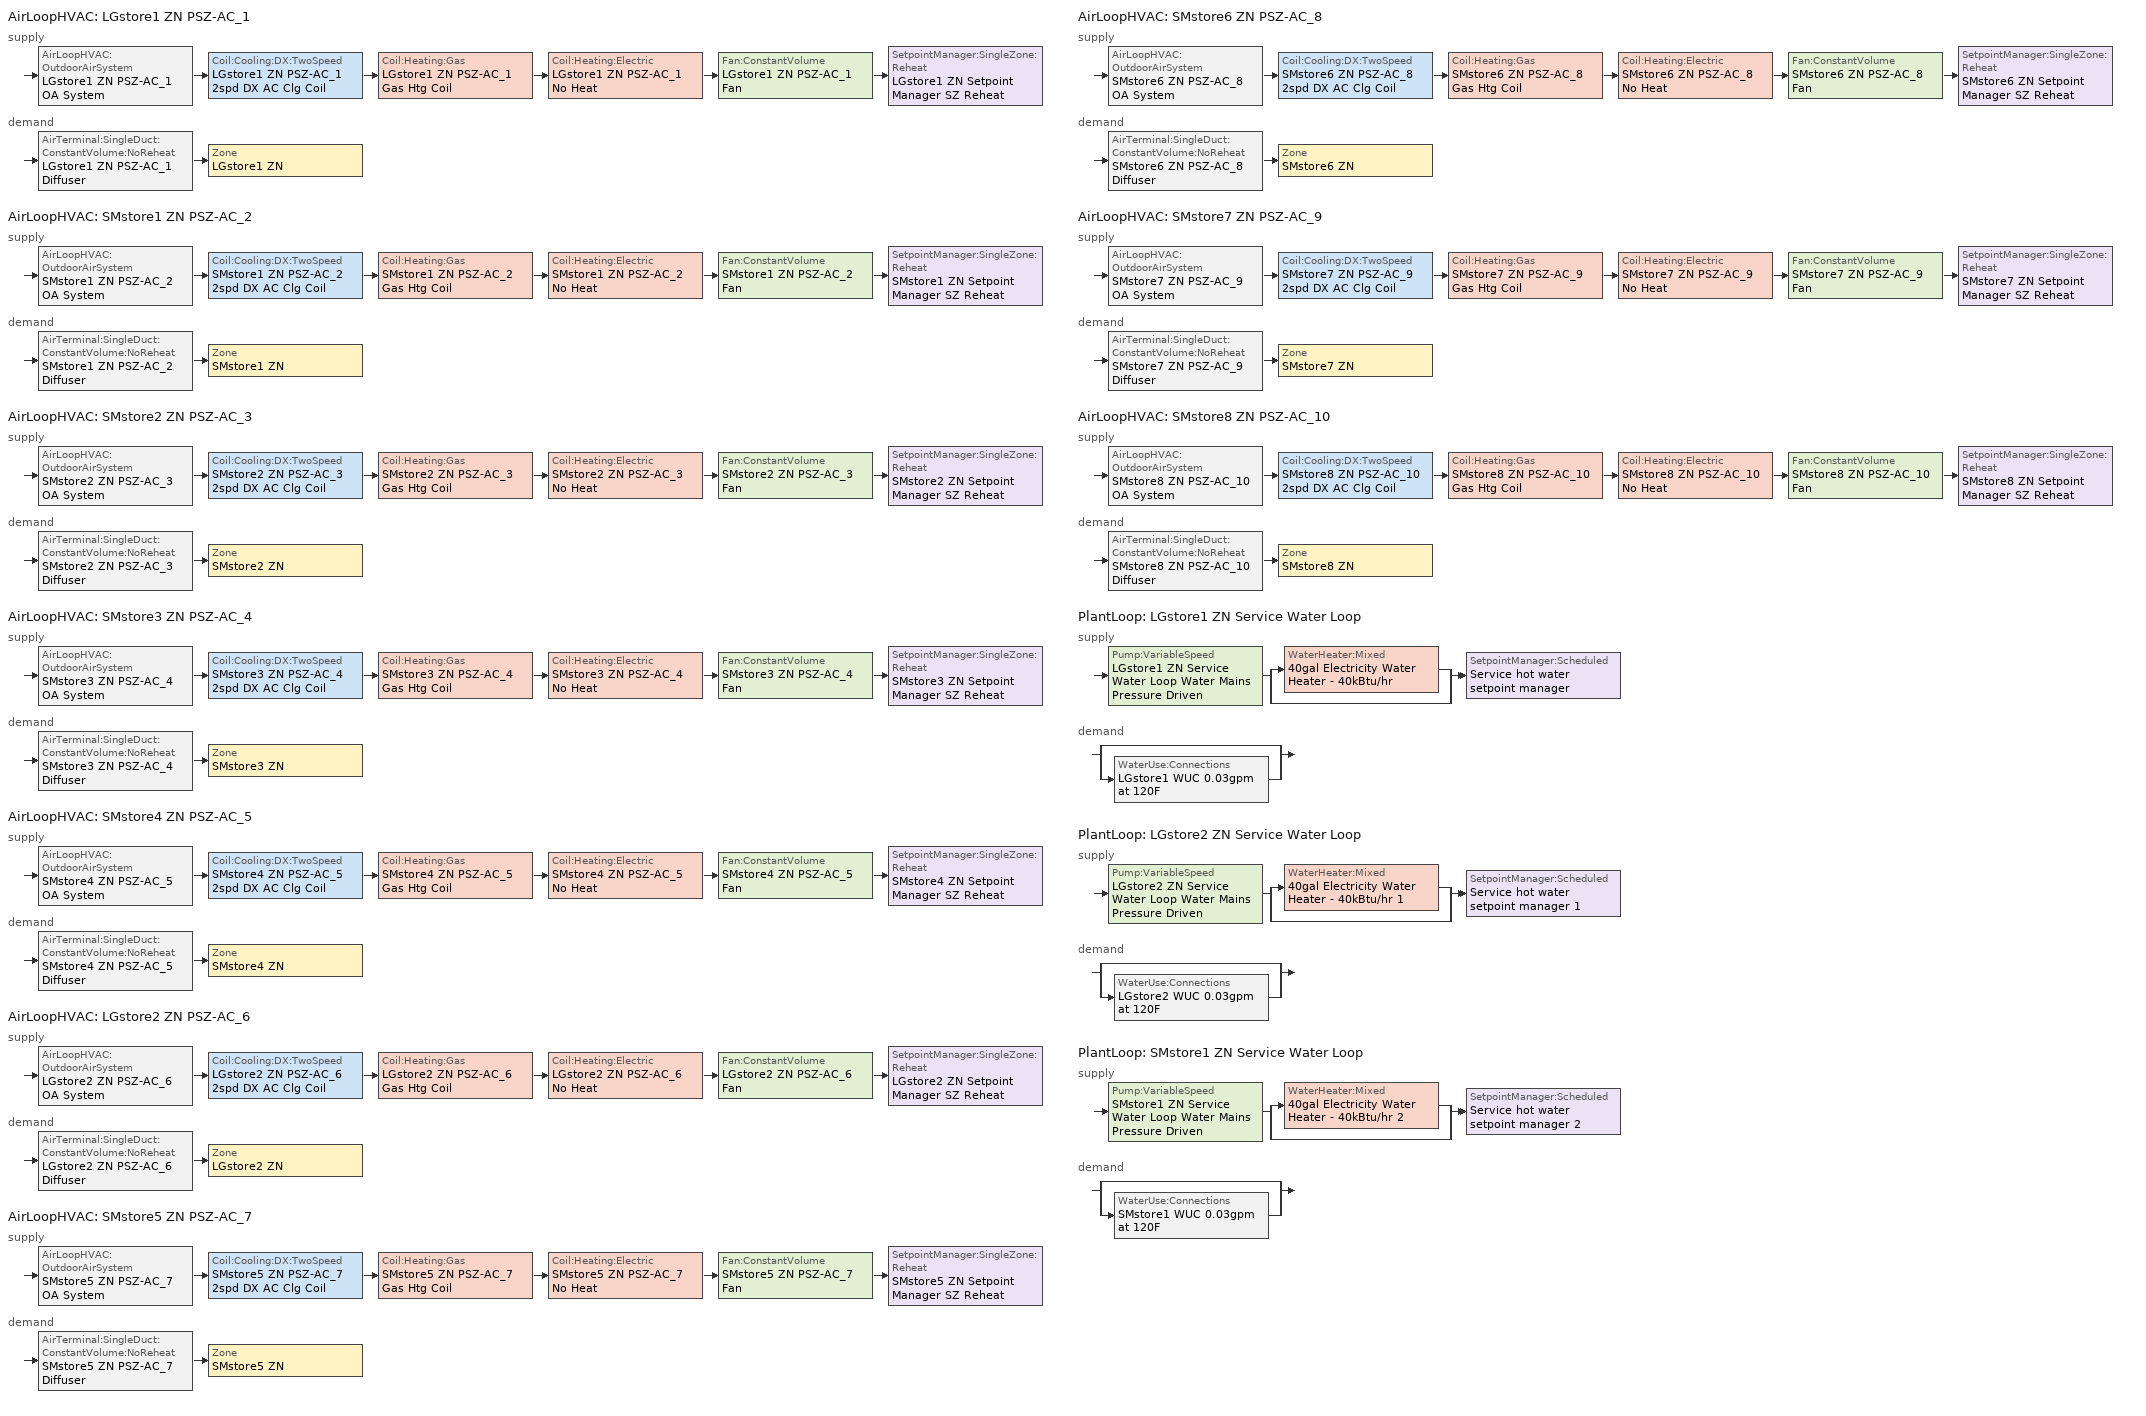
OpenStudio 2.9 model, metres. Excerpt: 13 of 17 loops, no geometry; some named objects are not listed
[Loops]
AirLoopHVAC 'LGstore1 ZN PSZ-AC_1'
 supply: AirLoopHVAC:OutdoorAirSystem 'LGstore1 ZN PSZ-AC_1 OA System' > Coil:Cooling:DX:TwoSpeed 'LGstore1 ZN PSZ-AC_1 2spd DX AC Clg Coil' > Coil:Heating:Gas 'LGstore1 ZN PSZ-AC_1 Gas Htg Coil' > Coil:Heating:Electric 'LGstore1 ZN PSZ-AC_1 No Heat' > Fan:ConstantVolume 'LGstore1 ZN PSZ-AC_1 Fan' > SetpointManager:SingleZone:Reheat 'LGstore1 ZN Setpoint Manager SZ Reheat'
 demand: AirTerminal:SingleDuct:ConstantVolume:NoReheat 'LGstore1 ZN PSZ-AC_1 Diffuser' > Zone 'LGstore1 ZN'
AirLoopHVAC 'SMstore1 ZN PSZ-AC_2'
 supply: AirLoopHVAC:OutdoorAirSystem 'SMstore1 ZN PSZ-AC_2 OA System' > Coil:Cooling:DX:TwoSpeed 'SMstore1 ZN PSZ-AC_2 2spd DX AC Clg Coil' > Coil:Heating:Gas 'SMstore1 ZN PSZ-AC_2 Gas Htg Coil' > Coil:Heating:Electric 'SMstore1 ZN PSZ-AC_2 No Heat' > Fan:ConstantVolume 'SMstore1 ZN PSZ-AC_2 Fan' > SetpointManager:SingleZone:Reheat 'SMstore1 ZN Setpoint Manager SZ Reheat'
 demand: AirTerminal:SingleDuct:ConstantVolume:NoReheat 'SMstore1 ZN PSZ-AC_2 Diffuser' > Zone 'SMstore1 ZN'
AirLoopHVAC 'SMstore2 ZN PSZ-AC_3'
 supply: AirLoopHVAC:OutdoorAirSystem 'SMstore2 ZN PSZ-AC_3 OA System' > Coil:Cooling:DX:TwoSpeed 'SMstore2 ZN PSZ-AC_3 2spd DX AC Clg Coil' > Coil:Heating:Gas 'SMstore2 ZN PSZ-AC_3 Gas Htg Coil' > Coil:Heating:Electric 'SMstore2 ZN PSZ-AC_3 No Heat' > Fan:ConstantVolume 'SMstore2 ZN PSZ-AC_3 Fan' > SetpointManager:SingleZone:Reheat 'SMstore2 ZN Setpoint Manager SZ Reheat'
 demand: AirTerminal:SingleDuct:ConstantVolume:NoReheat 'SMstore2 ZN PSZ-AC_3 Diffuser' > Zone 'SMstore2 ZN'
AirLoopHVAC 'SMstore3 ZN PSZ-AC_4'
 supply: AirLoopHVAC:OutdoorAirSystem 'SMstore3 ZN PSZ-AC_4 OA System' > Coil:Cooling:DX:TwoSpeed 'SMstore3 ZN PSZ-AC_4 2spd DX AC Clg Coil' > Coil:Heating:Gas 'SMstore3 ZN PSZ-AC_4 Gas Htg Coil' > Coil:Heating:Electric 'SMstore3 ZN PSZ-AC_4 No Heat' > Fan:ConstantVolume 'SMstore3 ZN PSZ-AC_4 Fan' > SetpointManager:SingleZone:Reheat 'SMstore3 ZN Setpoint Manager SZ Reheat'
 demand: AirTerminal:SingleDuct:ConstantVolume:NoReheat 'SMstore3 ZN PSZ-AC_4 Diffuser' > Zone 'SMstore3 ZN'
AirLoopHVAC 'SMstore4 ZN PSZ-AC_5'
 supply: AirLoopHVAC:OutdoorAirSystem 'SMstore4 ZN PSZ-AC_5 OA System' > Coil:Cooling:DX:TwoSpeed 'SMstore4 ZN PSZ-AC_5 2spd DX AC Clg Coil' > Coil:Heating:Gas 'SMstore4 ZN PSZ-AC_5 Gas Htg Coil' > Coil:Heating:Electric 'SMstore4 ZN PSZ-AC_5 No Heat' > Fan:ConstantVolume 'SMstore4 ZN PSZ-AC_5 Fan' > SetpointManager:SingleZone:Reheat 'SMstore4 ZN Setpoint Manager SZ Reheat'
 demand: AirTerminal:SingleDuct:ConstantVolume:NoReheat 'SMstore4 ZN PSZ-AC_5 Diffuser' > Zone 'SMstore4 ZN'
AirLoopHVAC 'LGstore2 ZN PSZ-AC_6'
 supply: AirLoopHVAC:OutdoorAirSystem 'LGstore2 ZN PSZ-AC_6 OA System' > Coil:Cooling:DX:TwoSpeed 'LGstore2 ZN PSZ-AC_6 2spd DX AC Clg Coil' > Coil:Heating:Gas 'LGstore2 ZN PSZ-AC_6 Gas Htg Coil' > Coil:Heating:Electric 'LGstore2 ZN PSZ-AC_6 No Heat' > Fan:ConstantVolume 'LGstore2 ZN PSZ-AC_6 Fan' > SetpointManager:SingleZone:Reheat 'LGstore2 ZN Setpoint Manager SZ Reheat'
 demand: AirTerminal:SingleDuct:ConstantVolume:NoReheat 'LGstore2 ZN PSZ-AC_6 Diffuser' > Zone 'LGstore2 ZN'
AirLoopHVAC 'SMstore5 ZN PSZ-AC_7'
 supply: AirLoopHVAC:OutdoorAirSystem 'SMstore5 ZN PSZ-AC_7 OA System' > Coil:Cooling:DX:TwoSpeed 'SMstore5 ZN PSZ-AC_7 2spd DX AC Clg Coil' > Coil:Heating:Gas 'SMstore5 ZN PSZ-AC_7 Gas Htg Coil' > Coil:Heating:Electric 'SMstore5 ZN PSZ-AC_7 No Heat' > Fan:ConstantVolume 'SMstore5 ZN PSZ-AC_7 Fan' > SetpointManager:SingleZone:Reheat 'SMstore5 ZN Setpoint Manager SZ Reheat'
 demand: AirTerminal:SingleDuct:ConstantVolume:NoReheat 'SMstore5 ZN PSZ-AC_7 Diffuser' > Zone 'SMstore5 ZN'
AirLoopHVAC 'SMstore6 ZN PSZ-AC_8'
 supply: AirLoopHVAC:OutdoorAirSystem 'SMstore6 ZN PSZ-AC_8 OA System' > Coil:Cooling:DX:TwoSpeed 'SMstore6 ZN PSZ-AC_8 2spd DX AC Clg Coil' > Coil:Heating:Gas 'SMstore6 ZN PSZ-AC_8 Gas Htg Coil' > Coil:Heating:Electric 'SMstore6 ZN PSZ-AC_8 No Heat' > Fan:ConstantVolume 'SMstore6 ZN PSZ-AC_8 Fan' > SetpointManager:SingleZone:Reheat 'SMstore6 ZN Setpoint Manager SZ Reheat'
 demand: AirTerminal:SingleDuct:ConstantVolume:NoReheat 'SMstore6 ZN PSZ-AC_8 Diffuser' > Zone 'SMstore6 ZN'
AirLoopHVAC 'SMstore7 ZN PSZ-AC_9'
 supply: AirLoopHVAC:OutdoorAirSystem 'SMstore7 ZN PSZ-AC_9 OA System' > Coil:Cooling:DX:TwoSpeed 'SMstore7 ZN PSZ-AC_9 2spd DX AC Clg Coil' > Coil:Heating:Gas 'SMstore7 ZN PSZ-AC_9 Gas Htg Coil' > Coil:Heating:Electric 'SMstore7 ZN PSZ-AC_9 No Heat' > Fan:ConstantVolume 'SMstore7 ZN PSZ-AC_9 Fan' > SetpointManager:SingleZone:Reheat 'SMstore7 ZN Setpoint Manager SZ Reheat'
 demand: AirTerminal:SingleDuct:ConstantVolume:NoReheat 'SMstore7 ZN PSZ-AC_9 Diffuser' > Zone 'SMstore7 ZN'
AirLoopHVAC 'SMstore8 ZN PSZ-AC_10'
 supply: AirLoopHVAC:OutdoorAirSystem 'SMstore8 ZN PSZ-AC_10 OA System' > Coil:Cooling:DX:TwoSpeed 'SMstore8 ZN PSZ-AC_10 2spd DX AC Clg Coil' > Coil:Heating:Gas 'SMstore8 ZN PSZ-AC_10 Gas Htg Coil' > Coil:Heating:Electric 'SMstore8 ZN PSZ-AC_10 No Heat' > Fan:ConstantVolume 'SMstore8 ZN PSZ-AC_10 Fan' > SetpointManager:SingleZone:Reheat 'SMstore8 ZN Setpoint Manager SZ Reheat'
 demand: AirTerminal:SingleDuct:ConstantVolume:NoReheat 'SMstore8 ZN PSZ-AC_10 Diffuser' > Zone 'SMstore8 ZN'
PlantLoop 'LGstore1 ZN Service Water Loop'
 supply: Pump:VariableSpeed 'LGstore1 ZN Service Water Loop Water Mains Pressure Driven' > split
  | WaterHeater:Mixed '40gal Electricity Water Heater - 40kBtu/hr'
  | bypass
  join > SetpointManager:Scheduled 'Service hot water setpoint manager'
 demand: split
  | bypass
  | WaterUse:Connections 'LGstore1 WUC 0.03gpm at 120F'
PlantLoop 'LGstore2 ZN Service Water Loop'
 supply: Pump:VariableSpeed 'LGstore2 ZN Service Water Loop Water Mains Pressure Driven' > split
  | WaterHeater:Mixed '40gal Electricity Water Heater - 40kBtu/hr 1'
  | bypass
  join > SetpointManager:Scheduled 'Service hot water setpoint manager 1'
 demand: split
  | bypass
  | WaterUse:Connections 'LGstore2 WUC 0.03gpm at 120F'
PlantLoop 'SMstore1 ZN Service Water Loop'
 supply: Pump:VariableSpeed 'SMstore1 ZN Service Water Loop Water Mains Pressure Driven' > split
  | WaterHeater:Mixed '40gal Electricity Water Heater - 40kBtu/hr 2'
  | bypass
  join > SetpointManager:Scheduled 'Service hot water setpoint manager 2'
 demand: split
  | bypass
  | WaterUse:Connections 'SMstore1 WUC 0.03gpm at 120F'
[Sizing:Zone] Zone Cooling Design Supply Air Temperature Input Method=SupplyAirTemperature; Zone Cooling Design Supply Air Temperature {C}=12.7778; Zone Cooling Design Supply Air Temperature Difference {deltaC}=11.11; Zone Heating Design Supply Air Temperature Input Method=SupplyAirTemperature; Zone Heating Design Supply Air Temperature {C}=50; Zone Heating Design Supply Air Temperature Difference {deltaC}=11.11; Zone Cooling Design Supply Air Humidity Ratio {kg-H2O/kg-air}=0.0085; Zone Heating Design Supply Air Humidity Ratio {kg-H2O/kg-air}=0.008; Cooling Design Air Flow Method=DesignDay; Heating Design Air Flow Method=DesignDay; Account for Dedicated Outdoor Air System=No; Dedicated Outdoor Air System Control Strategy=NeutralSupplyAir; Dedicated Outdoor Air Low Setpoint Temperature for Design {C}=autosize; Dedicated Outdoor Air High Setpoint Temperature for Design {C}=autosize
LGstore1 ZN; LGstore2 ZN; SMstore1 ZN; SMstore2 ZN; SMstore3 ZN; SMstore4 ZN; SMstore5 ZN; SMstore6 ZN; SMstore7 ZN; SMstore8 ZN
[Zone equipment]
LGstore1 ZN: LGstore1 ZN PSZ-AC_1 Diffuser
LGstore2 ZN: LGstore2 ZN PSZ-AC_6 Diffuser
SMstore1 ZN: SMstore1 ZN PSZ-AC_2 Diffuser
SMstore2 ZN: SMstore2 ZN PSZ-AC_3 Diffuser
SMstore3 ZN: SMstore3 ZN PSZ-AC_4 Diffuser
SMstore4 ZN: SMstore4 ZN PSZ-AC_5 Diffuser
SMstore5 ZN: SMstore5 ZN PSZ-AC_7 Diffuser
SMstore6 ZN: SMstore6 ZN PSZ-AC_8 Diffuser
SMstore7 ZN: SMstore7 ZN PSZ-AC_9 Diffuser
SMstore8 ZN: SMstore8 ZN PSZ-AC_10 Diffuser
[AirLoopHVAC] Availability Schedule=RetailStripmall Type1_FAN_SCH; Design Supply Air Flow Rate {m3/s}=AutoSize
LGstore1 ZN PSZ-AC_1; SMstore1 ZN PSZ-AC_2; SMstore2 ZN PSZ-AC_3; SMstore3 ZN PSZ-AC_4; SMstore4 ZN PSZ-AC_5; LGstore2 ZN PSZ-AC_6; SMstore5 ZN PSZ-AC_7; SMstore6 ZN PSZ-AC_8; SMstore7 ZN PSZ-AC_9; SMstore8 ZN PSZ-AC_10
[Sizing:System] Type of Load to Size On=Sensible; Design Outdoor Air Flow Rate {m3/s}=Autosize; Central Heating Maximum System Air Flow Ratio=1; Preheat Design Temperature {C}=7.22222; Preheat Design Humidity Ratio {kg-H2O/kg-Air}=0.008; Precool Design Temperature {C}=12.7778; Precool Design Humidity Ratio {kg-H2O/kg-Air}=0.008; Central Cooling Design Supply Air Temperature {C}=12.7778; Central Heating Design Supply Air Temperature {C}=50; Sizing Option=Coincident; 100% Outdoor Air in Cooling=No; 100% Outdoor Air in Heating=No; Central Cooling Design Supply Air Humidity Ratio {kg-H2O/kg-Air}=0.0085; Central Heating Design Supply Air Humidity Ratio {kg-H2O/kg-Air}=0.008; Cooling Design Air Flow Method=DesignDay; Cooling Design Air Flow Rate {m3/s}=0; Heating Design Air Flow Method=DesignDay; Heating Design Air Flow Rate {m3/s}=0; System Outdoor Air Method=ZoneSum; Zone Maximum Outdoor Air Fraction=1; Cooling Supply Air Flow Rate Per Floor Area {m3/s-m2}=0.00996765; Cooling Fraction of Autosized Cooling Supply Air Flow Rate=1; Cooling Supply Air Flow Rate Per Unit Cooling Capacity {m3/s-W}=3.94755e-05; Heating Supply Air Flow Rate Per Floor Area {m3/s-m2}=0.00996765; Heating Fraction of Autosized Heating Supply Air Flow Rate=1; Heating Fraction of Autosized Cooling Supply Air Flow Rate=1; Heating Supply Air Flow Rate Per Unit Heating Capacity {m3/s-W}=3.15882e-05; Cooling Design Capacity Method=CoolingDesignCapacity; Cooling Design Capacity {W}=autosize; Cooling Design Capacity Per Floor Area {W/m2}=234.7; Fraction of Autosized Cooling Design Capacity=1; Heating Design Capacity Method=HeatingDesignCapacity; Heating Design Capacity {W}=autosize; Heating Design Capacity Per Floor Area {W/m2}=157; Fraction of Autosized Heating Design Capacity=1; Central Cooling Capacity Control Method=OnOff
LGstore1 ZN PSZ-AC_1; SMstore1 ZN PSZ-AC_2; SMstore2 ZN PSZ-AC_3; SMstore3 ZN PSZ-AC_4; SMstore4 ZN PSZ-AC_5; LGstore2 ZN PSZ-AC_6; SMstore5 ZN PSZ-AC_7; SMstore6 ZN PSZ-AC_8; SMstore7 ZN PSZ-AC_9; SMstore8 ZN PSZ-AC_10
[SetpointManager:SingleZone:Reheat] Minimum Supply Air Temperature {C}=12.7778; Maximum Supply Air Temperature {C}=50
Name | Control Zone
LGstore1 ZN Setpoint Manager SZ Reheat | LGstore1 ZN
SMstore1 ZN Setpoint Manager SZ Reheat | SMstore1 ZN
SMstore2 ZN Setpoint Manager SZ Reheat | SMstore2 ZN
SMstore3 ZN Setpoint Manager SZ Reheat | SMstore3 ZN
SMstore4 ZN Setpoint Manager SZ Reheat | SMstore4 ZN
LGstore2 ZN Setpoint Manager SZ Reheat | LGstore2 ZN
SMstore5 ZN Setpoint Manager SZ Reheat | SMstore5 ZN
SMstore6 ZN Setpoint Manager SZ Reheat | SMstore6 ZN
SMstore7 ZN Setpoint Manager SZ Reheat | SMstore7 ZN
SMstore8 ZN Setpoint Manager SZ Reheat | SMstore8 ZN
[Fan:ConstantVolume] Availability Schedule=RetailStripmall Type1_FAN_SCH; Fan Total Efficiency=0.54; Pressure Rise {Pa}=622.722; Maximum Flow Rate {m3/s}=AutoSize; Motor Efficiency=0.9; Motor In Airstream Fraction=1
LGstore1 ZN PSZ-AC_1 Fan; SMstore1 ZN PSZ-AC_2 Fan; SMstore2 ZN PSZ-AC_3 Fan; SMstore3 ZN PSZ-AC_4 Fan; SMstore4 ZN PSZ-AC_5 Fan; LGstore2 ZN PSZ-AC_6 Fan; SMstore5 ZN PSZ-AC_7 Fan; SMstore6 ZN PSZ-AC_8 Fan; SMstore7 ZN PSZ-AC_9 Fan; SMstore8 ZN PSZ-AC_10 Fan
[Coil:Heating:Gas] Availability Schedule=Always On Discrete; Gas Burner Efficiency=0.8; Nominal Capacity {W}=AutoSize; Parasitic Electric Load {W}=0; Parasitic Gas Load {W}=0
LGstore1 ZN PSZ-AC_1 Gas Htg Coil; SMstore1 ZN PSZ-AC_2 Gas Htg Coil; SMstore2 ZN PSZ-AC_3 Gas Htg Coil; SMstore3 ZN PSZ-AC_4 Gas Htg Coil; SMstore4 ZN PSZ-AC_5 Gas Htg Coil; LGstore2 ZN PSZ-AC_6 Gas Htg Coil; SMstore5 ZN PSZ-AC_7 Gas Htg Coil; SMstore6 ZN PSZ-AC_8 Gas Htg Coil; SMstore7 ZN PSZ-AC_9 Gas Htg Coil; SMstore8 ZN PSZ-AC_10 Gas Htg Coil
[Coil:Heating:Electric] Availability Schedule=Always Off Discrete; Efficiency=1; Nominal Capacity {W}=0
LGstore1 ZN PSZ-AC_1 No Heat; SMstore1 ZN PSZ-AC_2 No Heat; SMstore2 ZN PSZ-AC_3 No Heat; SMstore3 ZN PSZ-AC_4 No Heat; SMstore4 ZN PSZ-AC_5 No Heat; LGstore2 ZN PSZ-AC_6 No Heat; SMstore5 ZN PSZ-AC_7 No Heat; SMstore6 ZN PSZ-AC_8 No Heat; SMstore7 ZN PSZ-AC_9 No Heat; SMstore8 ZN PSZ-AC_10 No Heat
[Coil:Cooling:DX:TwoSpeed] Availability Schedule=Always On Discrete; Rated High Speed Total Cooling Capacity {W}=Autosize; Rated High Speed Sensible Heat Ratio=Autosize; Rated High Speed COP {W/W}=3; Rated High Speed Air Flow Rate {m3/s}=Autosize; Rated Low Speed Total Cooling Capacity {W}=Autosize; Rated Low Speed Sensible Heat Ratio=0.69; Rated Low Speed COP {W/W}=3; Condenser Type=AirCooled; High Speed Evaporative Condenser Effectiveness=0; High Speed Evaporative Condenser Air Flow Rate {m3/s}=Autosize; High Speed Evaporative Condenser Pump Rated Power Consumption {W}=Autosize; Low Speed Evaporative Condenser Effectiveness=0; Low Speed Evaporative Condenser Air Flow Rate {m3/s}=Autosize; Low Speed Evaporative Condenser Pump Rated Power Consumption {W}=Autosize; Basin Heater Capacity {W/K}=10; Basin Heater Setpoint Temperature {C}=2
Name | Total Cooling Capacity Function of Temperature Curve | Total Cooling Capacity Function of Flow Fraction Curve | Energy Input Ratio Function of Temperature Curve | Energy Input Ratio Function of Flow Fraction Curve | Part Load Fraction Correlation Curve | Low Speed Total Cooling Capacity Function of Temperature Curve | Low Speed Energy Input Ratio Function of Temperature Curve
LGstore1 ZN PSZ-AC_1 2spd DX AC Clg Coil | Curve Biquadratic 5 | Curve Quadratic 4 | Curve Biquadratic 6 | Curve Quadratic 5 | Curve Quadratic 6 | Curve Biquadratic 7 | Curve Biquadratic 8
SMstore1 ZN PSZ-AC_2 2spd DX AC Clg Coil | Curve Biquadratic 13 | Curve Quadratic 10 | Curve Biquadratic 14 | Curve Quadratic 11 | Curve Quadratic 12 | Curve Biquadratic 15 | Curve Biquadratic 16
SMstore2 ZN PSZ-AC_3 2spd DX AC Clg Coil | Curve Biquadratic 21 | Curve Quadratic 16 | Curve Biquadratic 22 | Curve Quadratic 17 | Curve Quadratic 18 | Curve Biquadratic 23 | Curve Biquadratic 24
SMstore3 ZN PSZ-AC_4 2spd DX AC Clg Coil | Curve Biquadratic 29 | Curve Quadratic 22 | Curve Biquadratic 30 | Curve Quadratic 23 | Curve Quadratic 24 | Curve Biquadratic 31 | Curve Biquadratic 32
SMstore4 ZN PSZ-AC_5 2spd DX AC Clg Coil | Curve Biquadratic 37 | Curve Quadratic 28 | Curve Biquadratic 38 | Curve Quadratic 29 | Curve Quadratic 30 | Curve Biquadratic 39 | Curve Biquadratic 40
LGstore2 ZN PSZ-AC_6 2spd DX AC Clg Coil | Curve Biquadratic 45 | Curve Quadratic 34 | Curve Biquadratic 46 | Curve Quadratic 35 | Curve Quadratic 36 | Curve Biquadratic 47 | Curve Biquadratic 48
SMstore5 ZN PSZ-AC_7 2spd DX AC Clg Coil | Curve Biquadratic 53 | Curve Quadratic 40 | Curve Biquadratic 54 | Curve Quadratic 41 | Curve Quadratic 42 | Curve Biquadratic 55 | Curve Biquadratic 56
SMstore6 ZN PSZ-AC_8 2spd DX AC Clg Coil | Curve Biquadratic 61 | Curve Quadratic 46 | Curve Biquadratic 62 | Curve Quadratic 47 | Curve Quadratic 48 | Curve Biquadratic 63 | Curve Biquadratic 64
SMstore7 ZN PSZ-AC_9 2spd DX AC Clg Coil | Curve Biquadratic 69 | Curve Quadratic 52 | Curve Biquadratic 70 | Curve Quadratic 53 | Curve Quadratic 54 | Curve Biquadratic 71 | Curve Biquadratic 72
SMstore8 ZN PSZ-AC_10 2spd DX AC Clg Coil | Curve Biquadratic 77 | Curve Quadratic 58 | Curve Biquadratic 78 | Curve Quadratic 59 | Curve Quadratic 60 | Curve Biquadratic 79 | Curve Biquadratic 80
[Controller:OutdoorAir] Minimum Outdoor Air Flow Rate {m3/s}=autosize; Maximum Outdoor Air Flow Rate {m3/s}=Autosize; Economizer Control Type=NoEconomizer; Economizer Control Action Type=ModulateFlow; Economizer Maximum Limit Dry-Bulb Temperature {C}=28; Economizer Maximum Limit Enthalpy {J/kg}=64000; Lockout Type=NoLockout; Minimum Limit Type=FixedMinimum; Minimum Outdoor Air Schedule=RetailStripmall Type1_MinOA_MotorizedDamper_SCH; Maximum Fraction of Outdoor Air Schedule=RetailStandalone PSZ_Econ_MaxOAFrac_Sch; High Humidity Control=No; Heat Recovery Bypass Control Type=BypassWhenWithinEconomizerLimits
Name | Controller Mechanical Ventilation
LGstore1 ZN PSZ-AC_1 OA System Controller | Controller Mechanical Ventilation 1
SMstore1 ZN PSZ-AC_2 OA System Controller | Controller Mechanical Ventilation 2
SMstore2 ZN PSZ-AC_3 OA System Controller | Controller Mechanical Ventilation 3
SMstore3 ZN PSZ-AC_4 OA System Controller | Controller Mechanical Ventilation 4
SMstore4 ZN PSZ-AC_5 OA System Controller | Controller Mechanical Ventilation 5
LGstore2 ZN PSZ-AC_6 OA System Controller | Controller Mechanical Ventilation 6
SMstore5 ZN PSZ-AC_7 OA System Controller | Controller Mechanical Ventilation 7
SMstore6 ZN PSZ-AC_8 OA System Controller | Controller Mechanical Ventilation 8
SMstore7 ZN PSZ-AC_9 OA System Controller | Controller Mechanical Ventilation 9
SMstore8 ZN PSZ-AC_10 OA System Controller | Controller Mechanical Ventilation 10
[Controller:MechanicalVentilation] Availability Schedule=Always On Discrete; System Outdoor Air Method=ZoneSum
Controller Mechanical Ventilation 1; Controller Mechanical Ventilation 2; Controller Mechanical Ventilation 3; Controller Mechanical Ventilation 4; Controller Mechanical Ventilation 5; Controller Mechanical Ventilation 6; Controller Mechanical Ventilation 7; Controller Mechanical Ventilation 8; Controller Mechanical Ventilation 9; Controller Mechanical Ventilation 10
[AirLoopHVAC:OutdoorAirSystem]
Name | Controller
LGstore1 ZN PSZ-AC_1 OA System | LGstore1 ZN PSZ-AC_1 OA System Controller
SMstore1 ZN PSZ-AC_2 OA System | SMstore1 ZN PSZ-AC_2 OA System Controller
SMstore2 ZN PSZ-AC_3 OA System | SMstore2 ZN PSZ-AC_3 OA System Controller
SMstore3 ZN PSZ-AC_4 OA System | SMstore3 ZN PSZ-AC_4 OA System Controller
SMstore4 ZN PSZ-AC_5 OA System | SMstore4 ZN PSZ-AC_5 OA System Controller
LGstore2 ZN PSZ-AC_6 OA System | LGstore2 ZN PSZ-AC_6 OA System Controller
SMstore5 ZN PSZ-AC_7 OA System | SMstore5 ZN PSZ-AC_7 OA System Controller
SMstore6 ZN PSZ-AC_8 OA System | SMstore6 ZN PSZ-AC_8 OA System Controller
SMstore7 ZN PSZ-AC_9 OA System | SMstore7 ZN PSZ-AC_9 OA System Controller
SMstore8 ZN PSZ-AC_10 OA System | SMstore8 ZN PSZ-AC_10 OA System Controller
[AirTerminal:SingleDuct:ConstantVolume:NoReheat] Availability Schedule=Always On Discrete; Maximum Air Flow Rate {m3/s}=AutoSize
LGstore1 ZN PSZ-AC_1 Diffuser; SMstore1 ZN PSZ-AC_2 Diffuser; SMstore2 ZN PSZ-AC_3 Diffuser; SMstore3 ZN PSZ-AC_4 Diffuser; SMstore4 ZN PSZ-AC_5 Diffuser; LGstore2 ZN PSZ-AC_6 Diffuser; SMstore5 ZN PSZ-AC_7 Diffuser; SMstore6 ZN PSZ-AC_8 Diffuser; SMstore7 ZN PSZ-AC_9 Diffuser; SMstore8 ZN PSZ-AC_10 Diffuser
[PlantLoop] Glycol Concentration=0; Maximum Loop Temperature {C}=60; Minimum Loop Temperature {C}=10; Plant Loop Volume {m3}=Autocalculate; Load Distribution Scheme=Optimal
LGstore1 ZN Service Water Loop; LGstore2 ZN Service Water Loop; SMstore1 ZN Service Water Loop
[Sizing:Plant] Loop Type=Heating; Design Loop Exit Temperature {C}=60; Loop Design Temperature Difference {deltaC}=5; Sizing Option=NonCoincident; Zone Timesteps in Averaging Window=1; Coincident Sizing Factor Mode=None
LGstore1 ZN Service Water Loop; LGstore2 ZN Service Water Loop; SMstore1 ZN Service Water Loop
[SetpointManager:Scheduled] Control Variable=Temperature
Name | Schedule
Service hot water setpoint manager | Service Water Loop Temp - 140F
Service hot water setpoint manager 1 | Service Water Loop Temp - 140F 1
Service hot water setpoint manager 2 | Service Water Loop Temp - 140F 2
[Pump:VariableSpeed] Rated Pump Head {Pa}=0.001; Motor Efficiency=1; Pump Control Type=Continuous; Skin Loss Radiative Fraction=0.5; Design Power Sizing Method=PowerPerFlowPerPressure; Design Electric Power per Unit Flow Rate {W/(m3/s)}=348701.1; Design Shaft Power per Unit Flow Rate per Unit Head {W-s/m3-Pa}=1.28205; Design Minimum Flow Rate Fraction=0
LGstore1 ZN Service Water Loop Water Mains Pressure Driven; LGstore2 ZN Service Water Loop Water Mains Pressure Driven; SMstore1 ZN Service Water Loop Water Mains Pressure Driven
[WaterHeater:Mixed] Tank Volume {m3}=0.151416; Deadband Temperature Difference {deltaC}=2; Maximum Temperature Limit {C}=60; Heater Control Type=Cycle; Heater Maximum Capacity {W}=11722.8; Heater Fuel Type=Electricity; Heater Thermal Efficiency=1; Off Cycle Parasitic Fuel Consumption Rate {W}=173; Off Cycle Parasitic Fuel Type=Electricity; Off Cycle Parasitic Heat Fraction to Tank=0.8; On Cycle Parasitic Fuel Consumption Rate {W}=173; On Cycle Parasitic Fuel Type=Electricity; Ambient Temperature Indicator=ThermalZone; Off Cycle Loss Coefficient to Ambient Temperature {W/K}=1.053; On Cycle Loss Coefficient to Ambient Temperature {W/K}=1.053; Use Side Effectiveness=1; Source Side Effectiveness=1; Use Side Design Flow Rate {m3/s}=autosize; Source Side Design Flow Rate {m3/s}=autosize; Indirect Water Heating Recovery Time {hr}=1.5; Source Side Flow Control Mode=IndirectHeatPrimarySetpoint
Name | Setpoint Temperature Schedule | Ambient Temperature Thermal Zone
40gal Electricity Water Heater - 40kBtu/hr | Service Water Loop Temp - 140F | LGstore1 ZN
40gal Electricity Water Heater - 40kBtu/hr 1 | Service Water Loop Temp - 140F 1 | LGstore2 ZN
40gal Electricity Water Heater - 40kBtu/hr 2 | Service Water Loop Temp - 140F 2 | SMstore1 ZN
[WaterUse:Connections]
Name | Water Use Equipment Name 1
LGstore1 WUC 0.03gpm at 120F | LGstore1 Service Water Use 0.03gpm at 120F
LGstore2 WUC 0.03gpm at 120F | LGstore2 Service Water Use 0.03gpm at 120F
SMstore1 WUC 0.03gpm at 120F | SMstore1 Service Water Use 0.03gpm at 120F
[WaterUse:Equipment:Definition] Peak Flow Rate {m3/s}=1.89271e-06; Sensible Fraction Schedule=Fraction Sensible - 0.2; Latent Fraction Schedule=Fraction Latent - 0.05
Name | Target Temperature Schedule
Main Service Water Use Def 0.03gpm | Mixed Water At Faucet Temp - 120F
Main Service Water Use Def 0.03gpm 1 | Mixed Water At Faucet Temp - 120F 1
Main Service Water Use Def 0.03gpm 2 | Mixed Water At Faucet Temp - 120F 2
[WaterUse:Equipment]
Name | Water Use Equipment Definition | Space | Flow Rate Fraction Schedule
LGstore1 Service Water Use 0.03gpm at 120F | Main Service Water Use Def 0.03gpm | LGstore1 | RetailStripmall Type1_SWH_SCH
LGstore2 Service Water Use 0.03gpm at 120F | Main Service Water Use Def 0.03gpm 1 | LGstore2 | RetailStripmall Type3_SWH_SCH
SMstore1 Service Water Use 0.03gpm at 120F | Main Service Water Use Def 0.03gpm 2 | SMstore1 | RetailStripmall Type1_SWH_SCH
[Schedule:Constant]
Name | Value
Always On Discrete | 1
Always Off Discrete | 0
[Schedule:Ruleset]
Name | Default Day Schedule | Summer Design Day Schedule | Winter Design Day Schedule
RetailStripmall Type1_FAN_SCH | RetailStripmall Type1_FAN_SCH Default | RetailStripmall Type1_FAN_SCH Summer Design Day | RetailStripmall Type1_FAN_SCH Winter Design Day
RetailStripmall Type1_MinOA_MotorizedDamper_SCH | RetailStripmall Type1_MinOA_MotorizedDamper_SCH Default | RetailStripmall Type1_MinOA_MotorizedDamper_SCH Summer Design Day | RetailStripmall Type1_MinOA_MotorizedDamper_SCH Winter Design Day
RetailStandalone PSZ_Econ_MaxOAFrac_Sch | RetailStandalone PSZ_Econ_MaxOAFrac_Sch Default | RetailStandalone PSZ_Econ_MaxOAFrac_Sch Summer Design Day | RetailStandalone PSZ_Econ_MaxOAFrac_Sch Winter Design Day
Service Water Loop Temp - 140F | Service Water Loop Temp - 140F Default
Fraction Sensible - 0.2 | Fraction Sensible - 0.2 Default
Fraction Latent - 0.05 | Fraction Latent - 0.05 Default
Mixed Water At Faucet Temp - 120F | Mixed Water At Faucet Temp - 120F Default
RetailStripmall Type1_SWH_SCH | RetailStripmall Type1_SWH_SCH Default | RetailStripmall Type1_SWH_SCH Summer Design Day | RetailStripmall Type1_SWH_SCH Winter Design Day
Service Water Loop Temp - 140F 1 | Service Water Loop Temp - 140F Default 1
Mixed Water At Faucet Temp - 120F 1 | Mixed Water At Faucet Temp - 120F Default 1
RetailStripmall Type3_SWH_SCH | RetailStripmall Type3_SWH_SCH Default | RetailStripmall Type3_SWH_SCH Summer Design Day | RetailStripmall Type3_SWH_SCH Winter Design Day
Service Water Loop Temp - 140F 2 | Service Water Loop Temp - 140F Default 2
Mixed Water At Faucet Temp - 120F 2 | Mixed Water At Faucet Temp - 120F Default 2
[Schedule:Day]
RetailStripmall Type1_FAN_SCH Default; RetailStripmall Type1_FAN_SCH Summer Design Day; RetailStripmall Type1_FAN_SCH Default|SmrDsn|Mon|Tue|Wed|Thu Day: 8, 0, 0, 24, 0, 1
RetailStripmall Type1_FAN_SCH Winter Design Day; RetailStripmall Type1_FAN_SCH WntrDsn|Sat|Fri Day: 1, 0, 1, 8, 0, 0, 24, 0, 1
RetailStripmall Type1_MinOA_MotorizedDamper_SCH Default; RetailStripmall Type1_MinOA_MotorizedDamper_SCH Summer Design Day; RetailStripmall Type1_MinOA_MotorizedDamper_SCH Default|SmrDsn|Mon|Tue|Wed|Thu Day: 9, 0, 0, 24, 0, 1
RetailStripmall Type1_MinOA_MotorizedDamper_SCH Winter Design Day; RetailStripmall Type1_MinOA_MotorizedDamper_SCH WntrDsn|Sat|Fri Day: 1, 0, 1, 9, 0, 0, 24, 0, 1
RetailStandalone PSZ_Econ_MaxOAFrac_Sch Default; RetailStandalone PSZ_Econ_MaxOAFrac_Sch Winter Design Day; RetailStandalone PSZ_Econ_MaxOAFrac_Sch Summer Design Day: 24, 0, 0.7
Service Water Loop Temp - 140F Default; Service Water Loop Temp - 140F Default 1; Service Water Loop Temp - 140F Default 2: 24, 0, 60
Fraction Sensible - 0.2 Default: 24, 0, 0.2
Fraction Latent - 0.05 Default: 24, 0, 0.05
Mixed Water At Faucet Temp - 120F Default; Mixed Water At Faucet Temp - 120F Default 1; Mixed Water At Faucet Temp - 120F Default 2: 24, 0, 48.8889
RetailStripmall Type1_SWH_SCH Default: 8, 0, 0, 9, 0, 0.1, 10, 0, 0.14, 11, 0, 0.29, 12, 0, 0.31, 14, 0, 0.36, 15, 0, 0.34, 16, 0, 0.35, 17, 0, 0.37, 18, 0, 0.34, 19, 0, 0.25, 20, 0, 0.27, 21, 0, 0.21, 23, 0, 0.16, 24, 0, 0.1
RetailStripmall Type1_SWH_SCH Summer Design Day; RetailStripmall Type1_SWH_SCH SmrDsn|Mon|Tue|Wed|Thu Day: 7, 0, 0, 9, 0, 0.04, 10, 0, 0.15, 11, 0, 0.23, 12, 0, 0.32, 13, 0, 0.41, 14, 0, 0.62, 15, 0, 0.6, 16, 0, 0.55, 17, 0, 0.45, 18, 0, 0.5, 19, 0, 0.46, 20, 0, 0.47, 21, 0, 0.34, 22, 0, 0.33, 23, 0, 0.23, 24, 0, 0.13
RetailStripmall Type1_SWH_SCH Winter Design Day; RetailStripmall Type1_SWH_SCH WntrDsn|Sat|Fri Day: 1, 0, 0.13, 9, 0, 0, 10, 0, 0.2, 11, 0, 0.23, 12, 0, 0.32, 13, 0, 0.41, 14, 0, 0.65, 15, 0, 0.6, 16, 0, 0.55, 17, 0, 0.45, 18, 0, 0.5, 19, 0, 0.46, 20, 0, 0.47, 21, 0, 0.34, 22, 0, 0.33, 23, 0, 0.23, 24, 0, 0.13
RetailStripmall Type3_SWH_SCH Default: 10, 0, 0, 11, 0, 0.12, 12, 0, 0.29, 13, 0, 0.31, 15, 0, 0.36, 16, 0, 0.34, 17, 0, 0.35, 18, 0, 0.37, 24, 0, 0
RetailStripmall Type3_SWH_SCH Summer Design Day; RetailStripmall Type3_SWH_SCH SmrDsn|Wkdy Day: 9, 0, 0, 10, 0, 0.15, 11, 0, 0.25, 12, 0, 0.41, 13, 0, 0.57, 14, 0, 0.62, 15, 0, 0.61, 16, 0, 0.5, 17, 0, 0.45, 18, 0, 0.46, 19, 0, 0.47, 20, 0, 0.42, 21, 0, 0.34, 24, 0, 0
RetailStripmall Type3_SWH_SCH Winter Design Day; RetailStripmall Type3_SWH_SCH WntrDsn|Sat Day: 9, 0, 0, 10, 0, 0.2, 11, 0, 0.27, 12, 0, 0.42, 13, 0, 0.54, 14, 0, 0.59, 15, 0, 0.6, 16, 0, 0.49, 17, 0, 0.48, 18, 0, 0.47, 19, 0, 0.46, 24, 0, 0
[Schedule:Rule] Date Specification Type=DateRange; Start Month=1; Start Day=1; End Month=12; End Day=31
Name | Schedule Ruleset | Rule Order | Day Schedule | Apply Monday | Apply Tuesday | Apply Wednesday | Apply Thursday | Apply Friday | Apply Saturday
Schedule Rule 38 | RetailStripmall Type1_FAN_SCH | 1 | RetailStripmall Type1_FAN_SCH Default|SmrDsn|Mon|Tue|Wed|Thu Day | Yes | Yes | Yes | Yes
Schedule Rule 39 | RetailStripmall Type1_FAN_SCH | 0 | RetailStripmall Type1_FAN_SCH WntrDsn|Sat|Fri Day |  |  |  |  | Yes | Yes
Schedule Rule 40 | RetailStripmall Type1_MinOA_MotorizedDamper_SCH | 1 | RetailStripmall Type1_MinOA_MotorizedDamper_SCH Default|SmrDsn|Mon|Tue|Wed|Thu Day | Yes | Yes | Yes | Yes
Schedule Rule 41 | RetailStripmall Type1_MinOA_MotorizedDamper_SCH | 0 | RetailStripmall Type1_MinOA_MotorizedDamper_SCH WntrDsn|Sat|Fri Day |  |  |  |  | Yes | Yes
Schedule Rule 42 | RetailStripmall Type1_SWH_SCH | 1 | RetailStripmall Type1_SWH_SCH SmrDsn|Mon|Tue|Wed|Thu Day | Yes | Yes | Yes | Yes
Schedule Rule 43 | RetailStripmall Type1_SWH_SCH | 0 | RetailStripmall Type1_SWH_SCH WntrDsn|Sat|Fri Day |  |  |  |  | Yes | Yes
Schedule Rule 44 | RetailStripmall Type3_SWH_SCH | 1 | RetailStripmall Type3_SWH_SCH SmrDsn|Wkdy Day | Yes | Yes | Yes | Yes | Yes
Schedule Rule 45 | RetailStripmall Type3_SWH_SCH | 0 | RetailStripmall Type3_SWH_SCH WntrDsn|Sat Day |  |  |  |  |  | Yes
[Curve:Biquadratic] Minimum Value of x=17; Maximum Value of x=22; Minimum Value of y=13; Maximum Value of y=46
Name | Coefficient1 Constant | Coefficient2 x | Coefficient3 x**2 | Coefficient4 y | Coefficient5 y**2 | Coefficient6 x*y
Curve Biquadratic 5; Curve Biquadratic 7; Curve Biquadratic 13; Curve Biquadratic 15; Curve Biquadratic 21; Curve Biquadratic 23; Curve Biquadratic 29; Curve Biquadratic 31; Curve Biquadratic 37; Curve Biquadratic 39; Curve Biquadratic 45; Curve Biquadratic 47; Curve Biquadratic 53; Curve Biquadratic 55; Curve Biquadratic 61; Curve Biquadratic 63; Curve Biquadratic 69; Curve Biquadratic 71; Curve Biquadratic 77; Curve Biquadratic 79 | 0.42415 | 0.04426 | -0.00042 | 0.00333 | -8e-005 | -0.00021
Curve Biquadratic 6; Curve Biquadratic 8; Curve Biquadratic 14; Curve Biquadratic 16; Curve Biquadratic 22; Curve Biquadratic 24; Curve Biquadratic 30; Curve Biquadratic 32; Curve Biquadratic 38; Curve Biquadratic 40; Curve Biquadratic 46; Curve Biquadratic 48; Curve Biquadratic 54; Curve Biquadratic 56; Curve Biquadratic 62; Curve Biquadratic 64; Curve Biquadratic 70; Curve Biquadratic 72; Curve Biquadratic 78; Curve Biquadratic 80 | 1.23649 | -0.02431 | 0.00057 | -0.01434 | 0.00063 | -0.00038
[Curve:Quadratic]
Name | Coefficient1 Constant | Coefficient2 x | Coefficient3 x**2 | Minimum Value of x | Maximum Value of x
Curve Quadratic 4; Curve Quadratic 10; Curve Quadratic 16; Curve Quadratic 22; Curve Quadratic 28; Curve Quadratic 34; Curve Quadratic 40; Curve Quadratic 46; Curve Quadratic 52; Curve Quadratic 58 | 0.77136 | 0.34053 | -0.11088 | 0.75918 | 1.13877
Curve Quadratic 5; Curve Quadratic 11; Curve Quadratic 17; Curve Quadratic 23; Curve Quadratic 29; Curve Quadratic 35; Curve Quadratic 41; Curve Quadratic 47; Curve Quadratic 53; Curve Quadratic 59 | 1.2055 | -0.32953 | 0.12308 | 0.75918 | 1.13877
Curve Quadratic 6; Curve Quadratic 12; Curve Quadratic 18; Curve Quadratic 24; Curve Quadratic 30; Curve Quadratic 36; Curve Quadratic 42; Curve Quadratic 48; Curve Quadratic 54; Curve Quadratic 60 | 0.771 | 0.229 | 0 | 0 | 1
